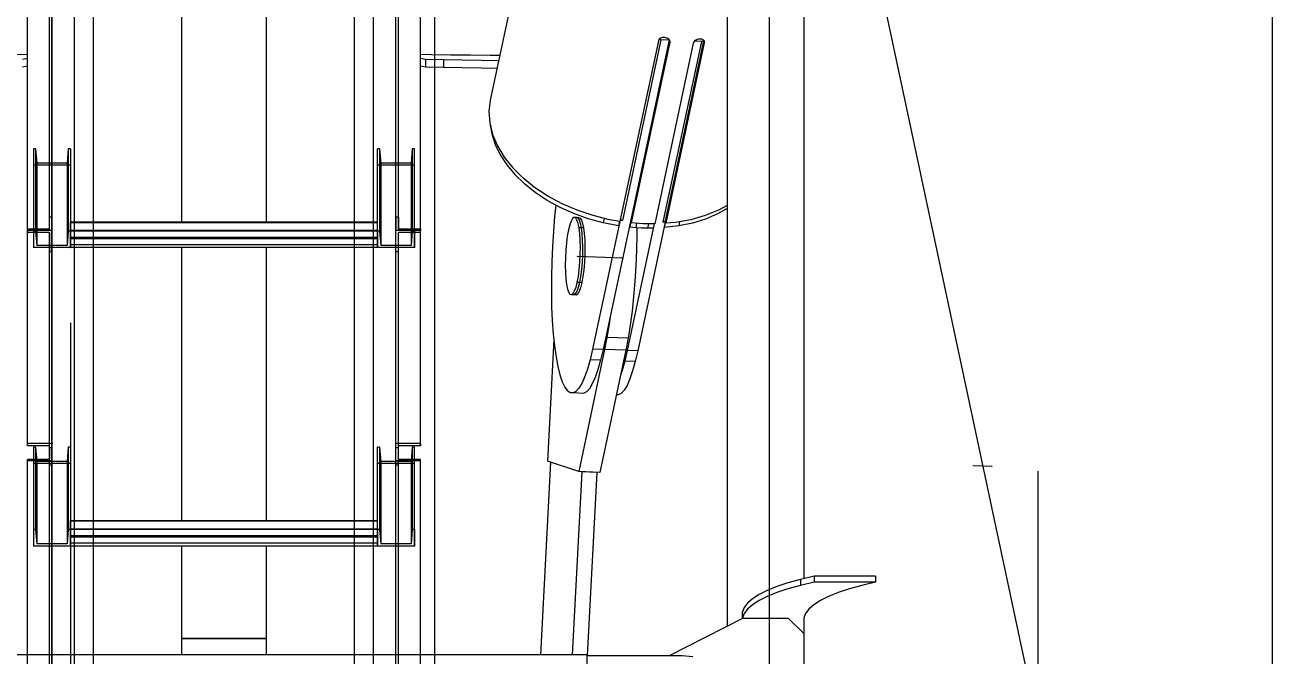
# Model space of a CAD drawing. Header units: millimetres. Extents: x 150209.93 to 150215.05, y 136675.65 to 136679.93.
# Drawn here: x 150211.3363 to 150211.4175, y 136679.2754 to 136679.3165 of the extents above; entities that cross this region are included whole.
import ezdxf

# ---------------------------------------------------------------- set-up
doc = ezdxf.new("R2010")
doc.units = ezdxf.units.MM
doc.header["$LTSCALE"] = 0.25
for name, pattern in [('CENTER', [50.8, 31.75, -6.35, 6.35, -6.35]), ('XKITLINE00', [0]), ('XKITLINE02', [4, 2, -2]), ('XKITLINE03', [6, 3, -1, 1, -1])]:
    doc.linetypes.add(name, pattern=pattern)

# ---------------------------------------------------------------- blocks, each defined once
blk = doc.blocks.new('çatıı')
at = {"color": 1, "linetype": 'XKITLINE03'}
for p, q in [((12049.02, 19347.97), (12049.01, 17639.73)), ((12055.02, 19330.99), (12055.02, 17630.24)), ((12154.97, 17630.24), (12154.97, 19330.99)), ((12049.01, 18480.31), (12049.01, 18361.09)), ((12160.99, 18361.09), (12160.99, 18480.31)), ((12055.01, 18382.37), (12055.01, 18355.55)), ((12154.99, 18355.55), (12154.99, 18382.37)), ((12049.01, 18361.09), (12049.01, 18291.77)), ((12154.99, 18358.42), (12055.01, 18358.42)), ((12160.99, 18291.77), (12160.99, 18361.09)), ((12049.01, 18286.13), (12049.01, 18166.91)), ((12055.01, 18285.27), (12055.01, 18258.46)), ((12154.99, 18258.46), (12154.99, 18285.27)), ((12160.99, 18166.91), (12160.99, 18286.13)), ((12154.99, 18261.33), (12055.01, 18261.33))]:
    blk.add_line(p, q, dxfattribs=at)
at = {"color": 116, "linetype": 'XKITLINE02', "true_color": 0x136734}
for p, q in [((12054.93, 17642.74), (12054.93, 19342.25)), ((12055.46, 17641.93), (12055.47, 19341.44)), ((12154.54, 17641.93), (12154.54, 19341.44)), ((12155.07, 17642.74), (12155.07, 19342.25)), ((12172.31, 17642.74), (12172.31, 19342.25)), ((12172.84, 17641.93), (12172.84, 19341.44)), ((12062.52, 17630.44), (12062.52, 19335.78)), ((12147.47, 17630.24), (12147.47, 19335.78)), ((12154.12, 17630.57), (12154.12, 19335.45)), ((12154.97, 17630.24), (12154.97, 19335.78)), ((12055.02, 17630.24), (12055.02, 19043.1)), ((12055.87, 17630.57), (12055.87, 19043.1)), ((12056.31, 17641.93), (12056.31, 19043.1)), ((12062.52, 17635.03), (12062.52, 19043.1)), ((12147.47, 17634.82), (12147.47, 19043.1)), ((12153.69, 17672.9), (12153.69, 19043.1)), ((12173.69, 17641.93), (12173.69, 19043.1)), ((12048.21, 18361.53), (12048.21, 18484.63)), ((12049.01, 18361.09), (12049.01, 18484.63)), ((12160.99, 18361.09), (12160.99, 18484.63)), ((12161.79, 18361.52), (12161.79, 18484.63)), ((12041.01, 18361.09), (12041.01, 18480.74)), ((12168.99, 18361.09), (12168.99, 18480.74)), ((12043.69, 18387.71), (12043.01, 18387.71)), ((12043.01, 18387.71), (12043.01, 18382.37)), ((12043.01, 18387.71), (12043.01, 18360.89)), ((12043.69, 18387.71), (12044.07, 18383.05)), ((12043.69, 18387.71), (12043.69, 18360.89)), ((12054.33, 18387.71), (12053.95, 18383.05)), ((12055.01, 18387.71), (12054.33, 18387.71)), ((12054.33, 18387.71), (12054.33, 18360.89)), ((12055.01, 18387.71), (12055.01, 18382.37)), ((12055.01, 18387.71), (12055.01, 18360.89)), ((12154.99, 18355.55), (12154.99, 18387.71)), ((12155.67, 18387.71), (12154.99, 18387.71)), ((12155.67, 18387.71), (12155.67, 18360.89)), ((12155.67, 18387.71), (12156.05, 18383.05)), ((12166.31, 18387.71), (12165.93, 18383.05)), ((12166.31, 18387.71), (12166.31, 18360.89)), ((12166.99, 18387.71), (12166.31, 18387.71)), ((12166.99, 18355.55), (12166.99, 18387.71)), ((12053.95, 18383.05), (12044.07, 18383.05)), ((12044.07, 18383.05), (12044.07, 18356.23)), ((12053.95, 18383.05), (12053.95, 18356.23)), ((12156.05, 18383.05), (12156.05, 18356.23)), ((12165.93, 18383.05), (12156.05, 18383.05)), ((12165.93, 18383.05), (12165.93, 18356.23)), ((12055.01, 18382.37), (12043.01, 18382.37)), ((12043.01, 18382.37), (12043.01, 18355.55)), ((12055.01, 18382.37), (12055.01, 18355.55)), ((12166.99, 18382.37), (12154.99, 18382.37)), ((12049.01, 18365.41), (12048.21, 18365.41)), ((12055.01, 18355.55), (12055.01, 18363.76)), ((12062.52, 18363.76), (12055.01, 18363.76)), ((12154.99, 18363.6), (12055.01, 18363.6)), ((12154.99, 18363.76), (12147.47, 18363.76)), ((12154.99, 18355.55), (12154.99, 18363.76)), ((12160.99, 18365.41), (12160.99, 18361.09)), ((12161.79, 18365.41), (12160.99, 18365.41)), ((12161.79, 18365.41), (12161.79, 18361.52)), ((12048.21, 18361.53), (12041.01, 18361.53)), ((12041.01, 18361.09), (12041.01, 18360.4)), ((12049.01, 18361.09), (12041.01, 18361.09)), ((12041.01, 18291.07), (12041.01, 18361.09)), ((12049.01, 18361.09), (12041.01, 18361.09)), ((12048.21, 18360.4), (12041.01, 18360.4)), ((12043.69, 18360.89), (12043.01, 18360.89)), ((12043.01, 18360.89), (12043.01, 18355.55)), ((12043.69, 18360.89), (12044.07, 18356.23)), ((12048.21, 18360.4), (12048.21, 18354.13)), ((12048.21, 18288.29), (12048.21, 18360.4)), ((12049.01, 18361.09), (12049.01, 18354.13)), ((12049.01, 18288.29), (12049.01, 18361.09)), ((12054.33, 18360.89), (12053.95, 18356.23)), ((12055.01, 18360.89), (12054.33, 18360.89)), ((12154.99, 18361.05), (12055.01, 18361.05)), ((12154.99, 18360.89), (12055.01, 18360.89)), ((12055.01, 18360.89), (12055.01, 18355.55)), ((12154.99, 18358.85), (12055.01, 18358.85)), ((12062.52, 18358.42), (12055.01, 18358.42)), ((12154.99, 18358.42), (12147.47, 18358.42)), ((12154.99, 18360.89), (12154.99, 18355.55)), ((12155.67, 18360.89), (12154.99, 18360.89)), ((12155.67, 18360.89), (12156.05, 18356.23)), ((12160.99, 18284.8), (12160.99, 18361.09)), ((12168.99, 18361.09), (12160.99, 18361.09)), ((12168.99, 18361.09), (12160.99, 18361.09)), ((12168.99, 18361.52), (12161.79, 18361.52)), ((12161.79, 18284.8), (12161.79, 18360.4)), ((12168.99, 18360.4), (12161.79, 18360.4)), ((12166.31, 18360.89), (12165.93, 18356.23)), ((12166.99, 18360.89), (12166.31, 18360.89)), ((12166.99, 18360.89), (12166.99, 18355.55)), ((12168.99, 18361.52), (12168.99, 18361.09)), ((12168.99, 18291.07), (12168.99, 18361.09)), ((12055.01, 18355.55), (12043.01, 18355.55)), ((12053.95, 18356.23), (12044.07, 18356.23)), ((12049.01, 18354.13), (12048.21, 18354.13)), ((12048.21, 18284.8), (12048.21, 18354.13)), ((12049.01, 18284.8), (12049.01, 18354.13)), ((12154.99, 18356.48), (12055.01, 18356.48)), ((12062.52, 18355.55), (12055.01, 18355.55)), ((12154.99, 18355.55), (12147.47, 18355.55)), ((12166.99, 18355.55), (12154.99, 18355.55)), ((12165.93, 18356.23), (12156.05, 18356.23)), ((12161.79, 18354.12), (12160.99, 18354.12)), ((12049.01, 18291.77), (12041.01, 18291.77)), ((12048.21, 18291.07), (12041.01, 18291.07)), ((12043.69, 18290.61), (12043.01, 18290.61)), ((12043.01, 18290.61), (12043.01, 18285.27)), ((12043.01, 18290.61), (12043.01, 18263.8)), ((12043.69, 18290.61), (12044.07, 18285.95)), ((12043.69, 18290.61), (12043.69, 18263.8)), ((12049.01, 18290.45), (12048.21, 18290.45)), ((12048.21, 18290.45), (12048.21, 18286.56)), ((12048.21, 18167.34), (12048.21, 18290.45)), ((12049.01, 18290.45), (12049.01, 18286.13)), ((12049.01, 18166.91), (12049.01, 18290.45)), ((12054.33, 18290.61), (12053.95, 18285.95)), ((12055.01, 18290.61), (12054.33, 18290.61)), ((12054.33, 18290.61), (12054.33, 18263.8)), ((12055.01, 18290.61), (12055.01, 18285.27)), ((12055.01, 18290.61), (12055.01, 18263.8)), ((12154.99, 18258.46), (12154.99, 18290.61)), ((12155.67, 18290.61), (12154.99, 18290.61)), ((12155.67, 18290.61), (12155.67, 18263.8)), ((12155.67, 18290.61), (12156.05, 18285.95)), ((12160.99, 18284.8), (12160.99, 18291.77)), ((12168.99, 18291.77), (12160.99, 18291.77)), ((12160.99, 18166.91), (12160.99, 18290.45)), ((12161.79, 18290.45), (12160.99, 18290.45)), ((12161.79, 18284.8), (12161.79, 18291.07)), ((12168.99, 18291.07), (12161.79, 18291.07)), ((12161.79, 18167.34), (12161.79, 18290.45)), ((12166.31, 18290.61), (12165.93, 18285.95)), ((12166.31, 18290.61), (12166.31, 18263.8)), ((12166.99, 18290.61), (12166.31, 18290.61)), ((12166.99, 18258.46), (12166.99, 18290.61)), ((12168.99, 18291.77), (12168.99, 18291.07)), ((12048.21, 18286.56), (12041.01, 18286.56)), ((12041.01, 18286.56), (12041.01, 18286.13)), ((12041.01, 18166.91), (12041.01, 18286.56)), ((12049.01, 18286.13), (12041.01, 18286.13)), ((12055.01, 18285.27), (12043.01, 18285.27)), ((12043.01, 18285.27), (12043.01, 18258.46)), ((12053.95, 18285.95), (12044.07, 18285.95)), ((12044.07, 18285.95), (12044.07, 18259.14)), ((12053.95, 18285.95), (12053.95, 18259.14)), ((12055.01, 18285.27), (12055.01, 18258.46)), ((12166.99, 18285.27), (12154.99, 18285.27)), ((12156.05, 18285.95), (12156.05, 18259.14)), ((12165.93, 18285.95), (12156.05, 18285.95)), ((12168.99, 18286.13), (12160.99, 18286.13)), ((12168.99, 18286.56), (12161.79, 18286.56)), ((12165.93, 18285.95), (12165.93, 18259.14)), ((12168.99, 18166.91), (12168.99, 18286.56)), ((12168.99, 18167.34), (12168.99, 18286.56)), ((12049.01, 18284.8), (12048.21, 18284.8)), ((12161.79, 18284.8), (12160.99, 18284.8)), ((12055.01, 18258.46), (12055.01, 18266.67)), ((12062.52, 18266.67), (12055.01, 18266.67)), ((12154.99, 18266.51), (12055.01, 18266.51)), ((12154.99, 18266.67), (12147.47, 18266.67)), ((12154.99, 18258.46), (12154.99, 18266.67)), ((12043.69, 18263.8), (12043.01, 18263.8)), ((12043.01, 18263.8), (12043.01, 18258.46)), ((12043.69, 18263.8), (12044.07, 18259.14)), ((12054.33, 18263.8), (12053.95, 18259.14)), ((12055.01, 18263.8), (12054.33, 18263.8)), ((12154.99, 18263.96), (12055.01, 18263.96)), ((12154.99, 18263.8), (12055.01, 18263.8)), ((12055.01, 18263.8), (12055.01, 18258.46)), ((12154.99, 18261.76), (12055.01, 18261.76)), ((12062.52, 18261.33), (12055.01, 18261.33)), ((12154.99, 18261.33), (12147.47, 18261.33)), ((12154.99, 18263.8), (12154.99, 18258.46)), ((12155.67, 18263.8), (12154.99, 18263.8)), ((12155.67, 18263.8), (12156.05, 18259.14)), ((12166.31, 18263.8), (12165.93, 18259.14)), ((12166.99, 18263.8), (12166.31, 18263.8)), ((12166.99, 18263.8), (12166.99, 18258.46)), ((12055.01, 18258.46), (12043.01, 18258.46)), ((12053.95, 18259.14), (12044.07, 18259.14)), ((12154.99, 18259.39), (12055.01, 18259.39)), ((12062.52, 18258.46), (12055.01, 18258.46)), ((12154.99, 18258.46), (12147.47, 18258.46)), ((12166.99, 18258.46), (12154.99, 18258.46)), ((12165.93, 18259.14), (12156.05, 18259.14)), ((12056.31, 18177.45), (12056.31, 18223.1)), ((12062.52, 18177.45), (12062.52, 18223.1)), ((12147.47, 18177.45), (12147.47, 18223.1)), ((12153.69, 18177.45), (12153.69, 18223.1)), ((12173.69, 18177.45), (12173.69, 18223.1))]:
    blk.add_line(p, q, dxfattribs=at)
at = {"color": 8, "linetype": 'CENTER'}
for p, q in [((12370, 19282.77), (12370, 17654.86)), ((12370, 19020.27), (12195, 18200.27)), ((12282.5, 18610.27), (12282.5, 17790.27)), ((12282.5, 18610.27), (12370, 18200.27)), ((12234.82, 18352.06), (12220.09, 18352.68)), ((12354.98, 18284.33), (12349.08, 18284.57))]:
    blk.add_line(p, q, dxfattribs=at)
at = {"color": 8, "linetype": 'XKITLINE00'}
for p, q in [((12446.2, 19282.77), (12446.2, 17654.86)), ((12293.8, 18817.06), (12293.8, 18247.84)), ((12231.29, 18589.29), (12191.63, 18403.47)), ((12268.85, 18512.26), (12268.85, 18232.33)), ((12091.2, 18452.64), (12091.2, 18363.76)), ((12118.8, 18452.64), (12118.8, 18363.76)), ((12246.73, 18423.37), (12246.53, 18423.11)), ((12247.24, 18423.1), (12246.7, 18423.33)), ((12247.01, 18423.59), (12246.73, 18423.37)), ((12247.35, 18423.76), (12247.01, 18423.59)), ((12247.73, 18423.86), (12247.35, 18423.76)), ((12248.14, 18423.9), (12247.73, 18423.86)), ((12248.56, 18423.86), (12248.14, 18423.9)), ((12248.8, 18423.8), (12248.56, 18423.86)), ((12248.97, 18423.78), (12248.8, 18423.8)), ((12249.33, 18423.64), (12248.97, 18423.78)), ((12249.64, 18423.45), (12249.33, 18423.64)), ((12249.89, 18423.21), (12249.64, 18423.45)), ((12249.86, 18423.24), (12249.9, 18422.99)), ((12249.89, 18423.21), (12250.05, 18422.94)), ((12259.04, 18423.24), (12258.67, 18423.07)), ((12259.45, 18423.34), (12259.04, 18423.24)), ((12259.61, 18423.35), (12259.45, 18423.34)), ((12259.85, 18423.39), (12259.61, 18423.35)), ((12260.24, 18423.39), (12259.85, 18423.39)), ((12260.59, 18423.32), (12260.24, 18423.39)), ((12260.9, 18423.19), (12260.59, 18423.32)), ((12261.13, 18423), (12260.9, 18423.19)), ((12249.9, 18422.99), (12228.43, 18322.39)), ((12246.42, 18422.81), (12233.88, 18364.06)), ((12247.24, 18423.1), (12234.7, 18364.36)), ((12249.96, 18423.09), (12237.44, 18364.4)), ((12250.11, 18422.33), (12237.57, 18363.59)), ((12257.76, 18422.01), (12245.22, 18363.26)), ((12246.53, 18423.11), (12246.42, 18422.81)), ((12249.9, 18422.99), (12247.24, 18423.1)), ((12260.42, 18422.55), (12247.88, 18363.8)), ((12261.14, 18422.82), (12248.6, 18364.08)), ((12261.19, 18422.92), (12248.67, 18364.26)), ((12261.34, 18422.18), (12248.8, 18363.44)), ((12249.99, 18423.04), (12250.11, 18422.33)), ((12250.05, 18422.94), (12250.12, 18422.64)), ((12250.12, 18422.64), (12250.11, 18422.33)), ((12257.87, 18422.31), (12257.76, 18422.01)), ((12258.07, 18422.6), (12257.87, 18422.31)), ((12258.33, 18422.86), (12258.07, 18422.6)), ((12260.42, 18422.55), (12258.11, 18422.65)), ((12258.67, 18423.07), (12258.33, 18422.86)), ((12261.14, 18422.82), (12260.42, 18422.55)), ((12261.11, 18423.02), (12261.14, 18422.82)), ((12261.13, 18423), (12261.29, 18422.76)), ((12261.23, 18422.85), (12261.34, 18422.18)), ((12261.29, 18422.76), (12261.36, 18422.48)), ((12261.36, 18422.48), (12261.34, 18422.18)), ((12041.01, 18418.34), (12037.39, 18418.26)), ((12041.01, 18417.06), (12039.43, 18416.78)), ((12172.6, 18418.26), (12168.99, 18418.34)), ((12170.56, 18416.78), (12168.99, 18417.06)), ((12176.45, 18416.61), (12170.56, 18416.78)), ((12170.56, 18416.78), (12170.56, 18414.28)), ((12178.86, 18418.16), (12172.6, 18418.26)), ((12182.54, 18416.47), (12176.45, 18416.61)), ((12176.45, 18416.61), (12176.45, 18414.11)), ((12185.23, 18418.09), (12178.86, 18418.16)), ((12188.79, 18416.37), (12182.54, 18416.47)), ((12191.67, 18418.05), (12185.23, 18418.09)), ((12194.37, 18416.31), (12188.79, 18416.37)), ((12194.75, 18418.05), (12191.67, 18418.05)), ((12259.83, 18416.57), (12259.81, 18416.58)), ((12041.01, 18414.57), (12039.43, 18414.28)), ((12170.56, 18414.28), (12168.99, 18414.56)), ((12176.45, 18414.11), (12170.56, 18414.28)), ((12182.54, 18413.98), (12176.45, 18414.11)), ((12188.79, 18413.87), (12182.54, 18413.98)), ((12193.84, 18413.82), (12188.79, 18413.87)), ((12191.63, 18403.47), (12191.25, 18399.83)), ((12191.25, 18399.83), (12191.53, 18396.11)), ((12191.53, 18396.11), (12192.47, 18392.37)), ((12191.71, 18395.41), (12192.18, 18392.54)), ((12192.18, 18392.54), (12193.28, 18389.12)), ((12192.47, 18392.37), (12194.04, 18388.65)), ((12193.28, 18389.12), (12194.92, 18385.74)), ((12194.04, 18388.65), (12196.23, 18385.01)), ((12194.92, 18385.74), (12197.08, 18382.45)), ((12196.23, 18385.01), (12199.01, 18381.51)), ((12241.73, 18384.73), (12241.75, 18384.62)), ((12197.08, 18382.45), (12199.72, 18379.28)), ((12202.33, 18378.19), (12199.01, 18381.51)), ((12202.83, 18376.28), (12199.72, 18379.28)), ((12206.15, 18375.11), (12202.33, 18378.19)), ((12206.34, 18373.48), (12202.83, 18376.28)), ((12210.41, 18372.3), (12206.15, 18375.11)), ((12210.23, 18370.91), (12206.34, 18373.48)), ((12214.44, 18368.62), (12210.23, 18370.91)), ((12215.05, 18369.82), (12210.41, 18372.3)), ((12213.06, 18369.37), (12212.65, 18365.67)), ((12218.93, 18366.62), (12214.44, 18368.62)), ((12220, 18367.69), (12215.05, 18369.82)), ((12223.62, 18364.95), (12218.93, 18366.62)), ((12225.19, 18365.95), (12220, 18367.69)), ((12266.01, 18367.68), (12261.69, 18365.94)), ((12265.63, 18366.47), (12261.74, 18364.82)), ((12268.85, 18368.27), (12265.63, 18366.47)), ((12268.85, 18369.23), (12266.01, 18367.68)), ((12212.65, 18365.67), (12212.23, 18360.82)), ((12217.55, 18362.92), (12217.14, 18361.28)), ((12218, 18364.17), (12217.55, 18362.92)), ((12218.47, 18364.98), (12218, 18364.17)), ((12218.94, 18365.33), (12218.47, 18364.98)), ((12219.39, 18365.18), (12218.94, 18365.33)), ((12219.72, 18365.29), (12218.94, 18365.33)), ((12219.39, 18365.18), (12219.82, 18364.56)), ((12220.18, 18365.15), (12219.72, 18365.29)), ((12220.51, 18365.26), (12219.72, 18365.29)), ((12220.18, 18365.15), (12219.72, 18365.29)), ((12219.82, 18364.56), (12220.19, 18363.49)), ((12220.18, 18365.15), (12220.6, 18364.53)), ((12220.18, 18365.15), (12220.6, 18364.53)), ((12220.19, 18363.49), (12220.5, 18362)), ((12220.96, 18365.12), (12220.51, 18365.26)), ((12220.6, 18364.53), (12220.97, 18363.45)), ((12220.6, 18364.53), (12220.97, 18363.45)), ((12220.96, 18365.12), (12221.39, 18364.5)), ((12220.97, 18363.45), (12221.28, 18361.97)), ((12220.97, 18363.45), (12221.28, 18361.97)), ((12221.39, 18364.5), (12221.76, 18363.42)), ((12221.76, 18363.42), (12222.07, 18361.93)), ((12228.48, 18363.62), (12223.62, 18364.95)), ((12233.86, 18364.07), (12225, 18322.53)), ((12230.54, 18364.62), (12225.19, 18365.95)), ((12228.78, 18365.05), (12228.48, 18363.62)), ((12233.42, 18362.66), (12228.48, 18363.62)), ((12233.88, 18364.06), (12230.54, 18364.62)), ((12233.73, 18364.09), (12233.42, 18362.66)), ((12234.7, 18364.36), (12233.95, 18364.39)), ((12234.7, 18364.36), (12234.01, 18364.64)), ((12245.08, 18363.26), (12236.28, 18322.06)), ((12237.03, 18362.67), (12237.11, 18362.18)), ((12237.5, 18364.02), (12237.11, 18362.18)), ((12237.42, 18364.5), (12237.5, 18364.02)), ((12237.44, 18364.4), (12237.57, 18363.59)), ((12241.42, 18363.27), (12237.57, 18363.59)), ((12239.34, 18363.44), (12239.03, 18362.01)), ((12248.65, 18363.77), (12239.72, 18321.91)), ((12245.22, 18363.26), (12241.42, 18363.27)), ((12243.17, 18363.26), (12242.86, 18361.85)), ((12245.06, 18363.26), (12244.76, 18361.86)), ((12248.6, 18364.08), (12247.88, 18363.8)), ((12248.65, 18363.77), (12247.88, 18363.8)), ((12248.73, 18363.86), (12248.34, 18362.03)), ((12253.04, 18362.59), (12248.34, 18362.03)), ((12248.6, 18364.08), (12248.65, 18363.77)), ((12248.66, 18364.34), (12248.73, 18363.86)), ((12248.67, 18364.26), (12248.8, 18363.44)), ((12252.01, 18363.71), (12248.8, 18363.44)), ((12257, 18364.61), (12252.01, 18363.71)), ((12253.33, 18363.95), (12253.04, 18362.59)), ((12257.52, 18363.53), (12253.04, 18362.59)), ((12261.69, 18365.94), (12257, 18364.61)), ((12261.74, 18364.82), (12257.52, 18363.53)), ((12212.23, 18360.82), (12211.91, 18355.88)), ((12216.78, 18359.31), (12216.49, 18357.09)), ((12217.14, 18361.28), (12216.78, 18359.31)), ((12220.5, 18362), (12220.73, 18360.16)), ((12221.28, 18361.97), (12220.5, 18362)), ((12220.73, 18360.16), (12220.88, 18358.03)), ((12221.28, 18361.97), (12221.52, 18360.12)), ((12222.07, 18361.93), (12221.28, 18361.97)), ((12221.28, 18361.97), (12221.52, 18360.12)), ((12221.52, 18360.12), (12221.66, 18357.99)), ((12221.52, 18360.12), (12221.66, 18357.99)), ((12222.07, 18361.93), (12222.3, 18360.09)), ((12222.3, 18360.09), (12222.45, 18357.96)), ((12239.03, 18362.01), (12237.11, 18362.18)), ((12240.95, 18361.9), (12239.03, 18362.01)), ((12239.41, 18359.71), (12239.31, 18354.67)), ((12239.4, 18361.99), (12239.41, 18359.71)), ((12242.86, 18361.85), (12240.95, 18361.9)), ((12244.76, 18361.86), (12242.86, 18361.85)), ((12248.31, 18362.19), (12248.34, 18362.03)), ((12091.2, 18355.55), (12091.2, 18266.67)), ((12118.8, 18355.55), (12118.8, 18266.67)), ((12211.91, 18355.88), (12211.7, 18350.89)), ((12216.27, 18354.7), (12216.15, 18352.24)), ((12216.49, 18357.09), (12216.27, 18354.7)), ((12220.88, 18358.03), (12220.94, 18355.7)), ((12220.94, 18355.7), (12220.9, 18353.25)), ((12221.66, 18357.99), (12221.72, 18355.66)), ((12221.66, 18357.99), (12221.72, 18355.66)), ((12221.72, 18355.66), (12221.69, 18353.22)), ((12221.72, 18355.66), (12221.69, 18353.22)), ((12222.45, 18357.96), (12222.51, 18355.63)), ((12222.51, 18355.63), (12222.47, 18353.19)), ((12239.31, 18354.67), (12239.1, 18349.6)), ((12211.7, 18350.89), (12211.59, 18345.93)), ((12216.15, 18352.24), (12216.11, 18349.8)), ((12220.77, 18350.79), (12220.56, 18348.4)), ((12220.9, 18353.25), (12220.77, 18350.79)), ((12221.56, 18350.76), (12221.35, 18348.37)), ((12221.56, 18350.76), (12221.35, 18348.37)), ((12221.69, 18353.22), (12221.56, 18350.76)), ((12221.69, 18353.22), (12221.56, 18350.76)), ((12222.34, 18350.72), (12222.13, 18348.33)), ((12222.47, 18353.19), (12222.34, 18350.72)), ((12216.11, 18349.8), (12216.17, 18347.46)), ((12216.17, 18347.46), (12216.32, 18345.34)), ((12220.27, 18346.18), (12219.91, 18344.21)), ((12220.56, 18348.4), (12220.27, 18346.18)), ((12221.05, 18346.15), (12220.7, 18344.18)), ((12221.05, 18346.15), (12220.7, 18344.18)), ((12221.35, 18348.37), (12221.05, 18346.15)), ((12221.35, 18348.37), (12221.05, 18346.15)), ((12221.84, 18346.11), (12221.48, 18344.14)), ((12222.13, 18348.33), (12221.84, 18346.11)), ((12239.1, 18349.6), (12238.79, 18344.56)), ((12211.59, 18345.93), (12211.58, 18341.05)), ((12216.32, 18345.34), (12216.55, 18343.49)), ((12216.55, 18343.49), (12216.86, 18342.01)), ((12216.86, 18342.01), (12217.23, 18340.93)), ((12219.5, 18342.57), (12219.05, 18341.32)), ((12219.91, 18344.21), (12219.5, 18342.57)), ((12220.28, 18342.54), (12219.84, 18341.29)), ((12220.28, 18342.54), (12219.84, 18341.29)), ((12220.7, 18344.18), (12219.91, 18344.21)), ((12220.7, 18344.18), (12220.28, 18342.54)), ((12220.7, 18344.18), (12220.28, 18342.54)), ((12221.07, 18342.5), (12220.62, 18341.25)), ((12221.48, 18344.14), (12220.7, 18344.18)), ((12221.48, 18344.14), (12221.07, 18342.5)), ((12238.79, 18344.56), (12238.37, 18339.62)), ((12211.58, 18341.05), (12211.68, 18336.32)), ((12217.23, 18340.93), (12217.65, 18340.31)), ((12218.11, 18340.17), (12217.65, 18340.31)), ((12218.58, 18340.51), (12218.11, 18340.17)), ((12218.89, 18340.13), (12218.11, 18340.17)), ((12219.05, 18341.32), (12218.58, 18340.51)), ((12219.37, 18340.47), (12218.89, 18340.13)), ((12219.37, 18340.47), (12218.89, 18340.13)), ((12219.68, 18340.1), (12218.89, 18340.13)), ((12219.84, 18341.29), (12219.37, 18340.47)), ((12219.84, 18341.29), (12219.37, 18340.47)), ((12220.15, 18340.44), (12219.68, 18340.1)), ((12220.62, 18341.25), (12220.15, 18340.44)), ((12238.37, 18339.62), (12237.85, 18334.85)), ((12211.68, 18336.32), (12211.89, 18331.79)), ((12237.85, 18334.85), (12237.25, 18330.3)), ((12211.89, 18331.79), (12212.2, 18327.53)), ((12230.38, 18330.59), (12229.69, 18326.33)), ((12230.71, 18333.05), (12230.38, 18330.59)), ((12237.25, 18330.3), (12236.56, 18326.04)), ((12212.2, 18327.53), (12212.61, 18323.58)), ((12229.69, 18326.33), (12228.93, 18322.41)), ((12236.56, 18326.04), (12229.69, 18326.33)), ((12236.56, 18326.04), (12235.8, 18322.12)), ((12212.4, 18325.63), (12210.34, 18286.1)), ((12212.61, 18323.58), (12213.12, 18320)), ((12228.93, 18322.41), (12220.48, 18282.67)), ((12225, 18322.53), (12224.18, 18319.06)), ((12228.43, 18322.39), (12225, 18322.53)), ((12235.8, 18322.12), (12227.35, 18282.38)), ((12228.43, 18322.39), (12227.62, 18318.92)), ((12235.8, 18322.12), (12228.93, 18322.41)), ((12236.28, 18322.06), (12235.47, 18318.59)), ((12239.72, 18321.91), (12236.28, 18322.06)), ((12239.72, 18321.91), (12238.91, 18318.44)), ((12213.12, 18320), (12213.71, 18316.83)), ((12224.18, 18319.06), (12223.32, 18316.01)), ((12227.62, 18318.92), (12224.18, 18319.06)), ((12227.62, 18318.92), (12226.76, 18315.87)), ((12235.47, 18318.59), (12234.61, 18315.54)), ((12238.91, 18318.44), (12235.47, 18318.59)), ((12238.91, 18318.44), (12238.04, 18315.4)), ((12213.71, 18316.83), (12214.39, 18314.11)), ((12214.39, 18314.11), (12215.13, 18311.88)), ((12223.32, 18316.01), (12222.42, 18313.43)), ((12226.76, 18315.87), (12225.85, 18313.28)), ((12234.61, 18315.54), (12234.08, 18314.03)), ((12238.04, 18315.4), (12237.14, 18312.81)), ((12215.13, 18311.88), (12215.94, 18310.16)), ((12215.94, 18310.16), (12216.8, 18308.97)), ((12220.53, 18309.77), (12219.58, 18308.73)), ((12221.48, 18311.34), (12220.53, 18309.77)), ((12222.42, 18313.43), (12221.48, 18311.34)), ((12223.97, 18309.62), (12223.01, 18308.59)), ((12224.92, 18311.19), (12223.97, 18309.62)), ((12225.85, 18313.28), (12224.92, 18311.19)), ((12236.21, 18310.72), (12235.26, 18309.15)), ((12237.14, 18312.81), (12236.21, 18310.72)), ((12217.7, 18308.33), (12216.8, 18308.97)), ((12218.63, 18308.25), (12217.7, 18308.33)), ((12219.58, 18308.73), (12218.63, 18308.25)), ((12222.06, 18308.11), (12218.63, 18308.25)), ((12223.01, 18308.59), (12222.06, 18308.11)), ((12233.35, 18307.64), (12232.73, 18307.66)), ((12234.3, 18308.12), (12233.35, 18307.64)), ((12235.26, 18309.15), (12234.3, 18308.12)), ((12211.3, 18285.77), (12208.03, 18223.07)), ((12220.48, 18282.67), (12210.34, 18286.1)), ((12221.46, 18282.63), (12218.35, 18223.07)), ((12227.35, 18282.38), (12220.48, 18282.67)), ((12226.37, 18282.42), (12221.46, 18282.63)), ((12226.37, 18282.42), (12223.25, 18222.72)), ((12091.2, 18258.46), (12091.2, 18223.1)), ((12118.8, 18258.46), (12118.8, 18223.1)), ((12297.11, 18248.61), (12292.65, 18247.57)), ((12317.11, 18248.61), (12297.11, 18248.61)), ((12297.11, 18248.61), (12297.11, 18246.66)), ((12317.11, 18248.61), (12317.11, 18246.66)), ((12284.98, 18245.25), (12281.83, 18243.99)), ((12288.59, 18246.45), (12284.98, 18245.25)), ((12292.65, 18247.57), (12288.59, 18246.45)), ((12292.65, 18245.62), (12288.59, 18244.5)), ((12292.65, 18247.57), (12292.65, 18245.62)), ((12297.11, 18246.66), (12292.65, 18245.62)), ((12317.11, 18246.66), (12297.11, 18246.66)), ((12312.65, 18245.62), (12308.59, 18244.5)), ((12317.11, 18246.66), (12312.65, 18245.62)), ((12277.03, 18241.32), (12275.4, 18239.92)), ((12279.18, 18242.68), (12277.03, 18241.32)), ((12279.18, 18240.73), (12277.03, 18239.37)), ((12281.83, 18243.99), (12279.18, 18242.68)), ((12281.83, 18242.04), (12279.18, 18240.73)), ((12284.98, 18243.3), (12281.83, 18242.04)), ((12288.59, 18244.5), (12284.98, 18243.3)), ((12299.18, 18240.73), (12297.03, 18239.37)), ((12301.83, 18242.04), (12299.18, 18240.73)), ((12304.98, 18243.3), (12301.83, 18242.04)), ((12308.59, 18244.5), (12304.98, 18243.3)), ((12274.31, 18238.5), (12273.76, 18237.06)), ((12273.76, 18234.82), (12273.76, 18237.06)), ((12274.31, 18236.55), (12273.76, 18235.11)), ((12275.4, 18239.92), (12274.31, 18238.5)), ((12275.4, 18237.97), (12274.31, 18236.55)), ((12277.03, 18239.37), (12275.4, 18237.97)), ((12294.31, 18236.55), (12293.76, 18235.11)), ((12295.4, 18237.97), (12294.31, 18236.55)), ((12297.03, 18239.37), (12295.4, 18237.97)), ((12273.8, 18234.84), (12249.91, 18222.72)), ((12288.8, 18234.84), (12273.8, 18234.84)), ((12293.8, 18229.97), (12288.8, 18234.84)), ((12293.76, 18235.11), (12293.76, 18233.67)), ((12293.76, 18233.67), (12293.8, 18233.59)), ((12293.8, 18235.2), (12293.8, 18229.97)), ((12118.8, 18228.39), (12091.2, 18228.39)), ((12293.8, 18229.97), (12293.8, 18177.65)), ((12118.8, 18228.23), (12091.2, 18228.23)), ((12182.19, 18223.1), (12027.8, 18223.1)), ((12182.36, 18223.09), (12182.19, 18223.1)), ((12182.6, 18223.08), (12182.36, 18223.09)), ((12182.89, 18223.07), (12182.6, 18223.08)), ((12183.2, 18223.07), (12182.89, 18223.07)), ((12223.2, 18223.07), (12183.2, 18223.07)), ((12223.2, 18179.53), (12223.2, 18223.07)), ((12254.2, 18222.72), (12223.2, 18222.72)), ((12257.64, 18222.46), (12254.2, 18222.72))]:
    blk.add_line(p, q, dxfattribs=at)
at = {"color": 7, "linetype": 'XKITLINE00'}
for p, q in [((12173.69, 18223.1), (12173.69, 18674.52)), ((12153.69, 18223.1), (12153.69, 18643.58)), ((12147.47, 18223.1), (12147.47, 18633.95)), ((12062.52, 18223.1), (12062.52, 18502.53)), ((12056.31, 18223.1), (12056.31, 18492.92)), ((12147.47, 18363.76), (12062.52, 18363.76)), ((12147.47, 18358.42), (12062.52, 18358.42)), ((12147.47, 18355.55), (12062.52, 18355.55)), ((12147.47, 18266.67), (12062.52, 18266.67)), ((12147.47, 18261.33), (12062.52, 18261.33)), ((12147.47, 18258.46), (12062.52, 18258.46))]:
    blk.add_line(p, q, dxfattribs=at)
at = {"color": 1, "linetype": 'XKITLINE00'}
for centre in [(12055.01, 18382.37), (12154.99, 18382.37), (12049.01, 18361.09), (12049.01, 18361.09), (12055.01, 18358.42), (12154.99, 18358.42), (12160.99, 18361.09), (12160.99, 18361.09), (12055.01, 18355.55), (12154.99, 18355.55), (12049.01, 18291.77), (12160.99, 18291.77), (12049.01, 18286.13), (12055.01, 18285.27), (12154.99, 18285.27), (12160.99, 18286.13), (12055.01, 18261.33), (12154.99, 18261.33), (12055.01, 18258.46), (12154.99, 18258.46)]:
    blk.add_circle(centre, 0.05, dxfattribs=at)
at = {"color": 8, "linetype": 'XKITLINE00'}
for centre in [(12220.09, 18352.68), (12234.82, 18352.06), (12349.08, 18284.57), (12354.98, 18284.33)]:
    blk.add_circle(centre, 0.05, dxfattribs=at)

msp = doc.modelspace()

# ---------------------------------------------------------------- block references
at = {"xscale": 0.0002000170049888334, "yscale": 0.0002000170049888334, "zscale": 0.0002000170049888334}
msp.add_blockref('çatıı', (150208.928067, 136675.630592), dxfattribs=at)

doc.saveas('drawing.dxf')
